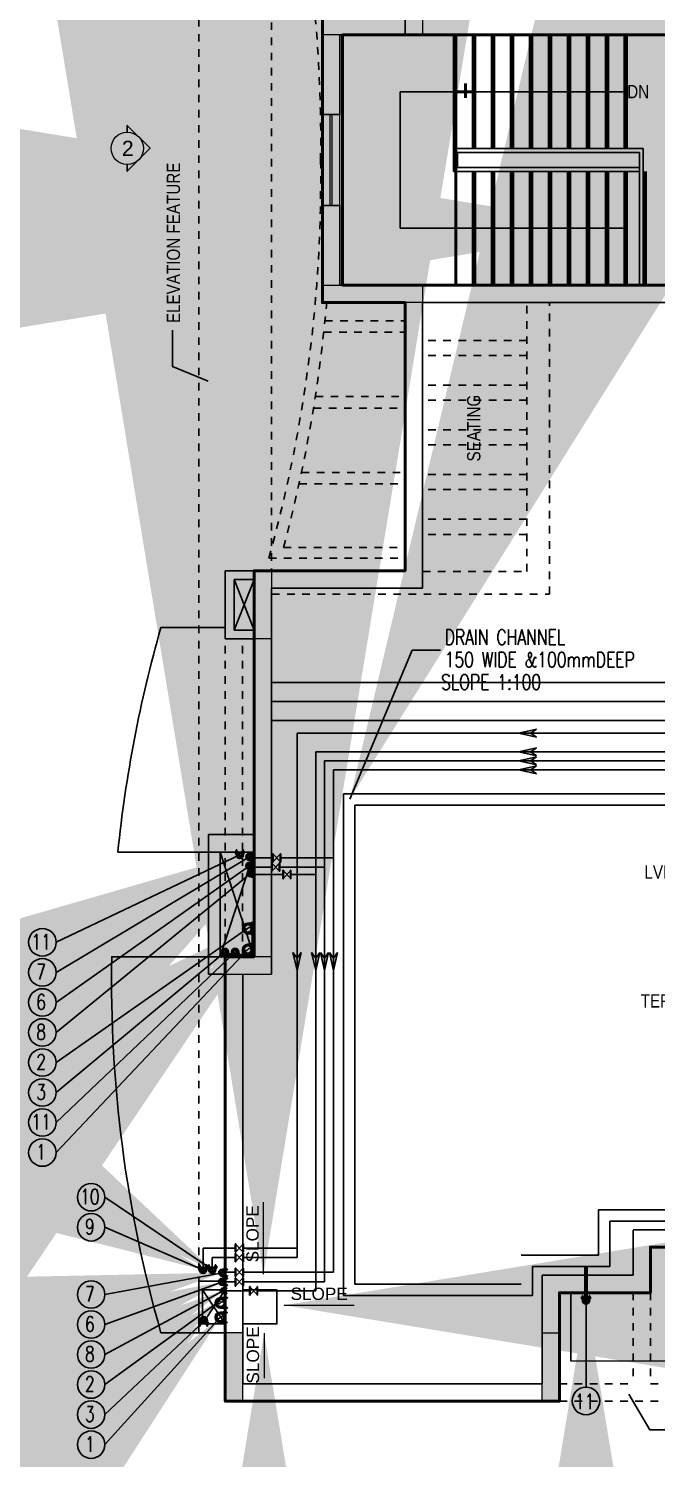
# Model space of a CAD drawing. Header units: inches. Extents: x 0 to 429, y 0 to 146.
# Drawn here: x 279.67 to 287.94, y 99.22 to 118.07 of the extents above; entities that cross this region are included whole.
import ezdxf
from ezdxf.enums import TextEntityAlignment as Align

# ---------------------------------------------------------------- set-up
doc = ezdxf.new("R2010")
doc.units = ezdxf.units.IN
doc.header["$MEASUREMENT"] = 0
doc.linetypes.add('Xr-4BHK-A-B-Tenth Floor-Sub$0$HIDDEN', pattern=[0.375, 0.25, -0.125])
for name, color, linetype, lineweight in [('FLOOR09', 7, 'Continuous', 50), ('XR-4BHK-A-B-TENTH SUB$0$A-WALL', 7, 'Continuous', 35), ('XR-4BHK-A-B-TENTH SUB$0$COL', 1, 'Continuous', 0), ('XR-4BHK-A-B-TENTH SUB$0$COL BELOW', 3, 'Xr-4BHK-A-B-Tenth Floor-Sub$0$HIDDEN', 0), ('XR-4BHK-A-B-TENTH SUB$0$COL HATCH', 9, 'Continuous', 0), ('XR-4BHK-A-B-TENTH SUB$0$DIMENTION', 38, 'Continuous', 25), ('XR-4BHK-A-B-TENTH SUB$0$DOOR', 34, 'Continuous', 20), ('XR-4BHK-A-B-TENTH SUB$0$FURN', 15, 'Continuous', 18), ('XR-4BHK-A-B-TENTH SUB$0$PERGOLA ABOVE', 6, 'Xr-4BHK-A-B-Tenth Floor-Sub$0$HIDDEN', 30), ('XR-4BHK-A-B-TENTH SUB$0$RRL', 11, 'Continuous', 20), ('XR-4BHK-A-B-TENTH SUB$0$WALL', 7, 'Continuous', 30), ('XR-4BHK-A-B-TENTH SUB$0$WIN', 4, 'Continuous', 9), ('XR-4BHK-A-B-TENTH SUB$0$WINDOW', 4, 'Continuous', 15), ('XR-4BHK-A-B-TENTHSUB$0$A-FURN', 26, 'Continuous', 13)]:
    doc.layers.add(name, color=color, linetype=linetype, lineweight=lineweight)
for name, color, linetype in [('XR-4BHK-A-B-TENTH SUB$0$A-_SLABSTEP_E-', 8, 'Continuous'), ('XR-4BHK-A-B-TENTH SUB$0$BALCONY', 6, 'Continuous'), ('XR-4BHK-A-B-TENTH SUB$0$ELE', 4, 'Continuous'), ('XR-4BHK-A-B-TENTH SUB$0$LINE ABOVE', 20, 'Xr-4BHK-A-B-Tenth Floor-Sub$0$HIDDEN')]:
    doc.layers.add(name, color=color, linetype=linetype)
doc.styles.add('Xr-4BHK-A-B-Tenth Floor-Sub$0$$0$DIM', font='arial.ttf', dxfattribs={"height": 4})
doc.styles.add('Xr-4BHK-A-B-Tenth Floor-Sub$0$$1$Standard', font='arial.ttf')
doc.styles.add('Xr-4BHK-A-B-Tenth Floor-Sub$0$A-DIM', font='arial.ttf')
doc.styles.add('Xr-4BHK-A-B-Tenth Floor-Sub$0$AUDIT_D_080506184754-0', font='romans.shx')
doc.styles.add('Xr-4BHK-A-B-Tenth Floor-Sub$0$DIM', font='arial.ttf')
doc.styles.add('Xr-4BHK-A-B-Tenth Floor-Sub$0$Standard', font='ARIALN.TTF')
doc.dimstyles.new('Xr-4BHK-A-B-Tenth Floor-Sub$0$125', dxfattribs={"dimtxt": 150, "dimasz": 75, "dimexe": 50, "dimexo": 50, "dimgap": 60, "dimtad": 1, "dimdec": 0, "dimrnd": 5, "dimdsep": 46, "dimtxsty": 'Xr-4BHK-A-B-Tenth Floor-Sub$0$Standard', "dimblk": 'Xr-4BHK-A-B-Tenth Floor-Sub$0$_ArchTick', "dimcen": 50, "dimdle": 50, "dimclrd": 256, "dimclre": 256, "dimclrt": 3, "dimaunit": 1, "dimadec": 4, "dimazin": 0, "dimtfac": 1, "dimtdec": 0, "dimtmove": 2, "dimatfit": 0, "dimfxl": 1, "dimarcsym": 0})
doc.dimstyles.new('Xr-4BHK-A-B-Tenth Floor-Sub$0$A-DIM-100', dxfattribs={"dimscale": 2, "dimtxt": 150, "dimasz": 50, "dimexe": 30, "dimexo": 25, "dimgap": 25, "dimtad": 1, "dimdec": 0, "dimzin": 0, "dimdsep": 46, "dimtxsty": 'Xr-4BHK-A-B-Tenth Floor-Sub$0$A-DIM', "dimblk1": 'Xr-4BHK-A-B-Tenth Floor-Sub$0$_ArchTick', "dimblk2": 'Xr-4BHK-A-B-Tenth Floor-Sub$0$_ArchTick', "dimsah": 1, "dimcen": 0.09, "dimdle": 30, "dimclrd": 256, "dimclre": 256, "dimclrt": 5, "dimadec": 0, "dimazin": 0, "dimtfac": 1, "dimtdec": 0, "dimtmove": 2, "dimatfit": 3, "dimfxl": 0.18, "dimtolj": 1, "dimtzin": 0, "dimlwd": 9, "dimlwe": 9, "dimarcsym": 0})
doc.dimstyles.new('Xr-4BHK-A-B-Tenth Floor-Sub$0$DIM 75', dxfattribs={"dimtxt": 75, "dimasz": 75, "dimexe": 0.18, "dimexo": 0.0625, "dimgap": 0.09, "dimtad": 0, "dimtih": 1, "dimtoh": 1, "dimdec": 0, "dimzin": 0, "dimdsep": 46, "dimtxsty": 'Xr-4BHK-A-B-Tenth Floor-Sub$0$Standard', "dimcen": 0.09, "dimclrd": 256, "dimclre": 256, "dimclrt": 256, "dimadec": 0, "dimazin": 0, "dimtfac": 1, "dimtdec": 0, "dimtofl": 0, "dimtmove": 0, "dimatfit": 3, "dimfxl": 1, "dimtolj": 1, "dimtzin": 0, "dimarcsym": 0})

# ---------------------------------------------------------------- blocks, each defined once
blk = doc.blocks.new('Xr-4BHK-A-B-Tenth Floor-Sub$0$core typ')
at = {"layer": 'XR-4BHK-A-B-TENTH SUB$0$COL HATCH'}
h = blk.add_hatch(color=256, dxfattribs=at)
h.dxf.hatch_style = 1
h.paths.add_polyline_path([(-16400, 9030), (-15080, 9030), (-15080, 8800), (-16400, 8800)])
h = blk.add_hatch(color=256, dxfattribs=at)
h.dxf.hatch_style = 1
h.paths.add_polyline_path([(-16400, 5500), (-15080, 5500), (-15080, 5270), (-16400, 5270)])
at = {"layer": 'XR-4BHK-A-B-TENTH SUB$0$COL'}
for points in [[(-16400, 9030), (-15080, 9030), (-15080, 8800), (-16400, 8800)], [(-16400, 5500), (-15080, 5500), (-15080, 5270), (-16400, 5270)]]:
    blk.add_lwpolyline(points, close=True, dxfattribs=at)
at = {"layer": 'XR-4BHK-A-B-TENTH SUB$0$LINE ABOVE'}
for p, q in [((-18030, -7689), (-18030, 21932)), ((-17071, 12565), (-17071, 1735))]:
    blk.add_line(p, q, dxfattribs=at)
at = {"layer": 'XR-4BHK-A-B-TENTH SUB$0$PERGOLA ABOVE', "linetype": 'Xr-4BHK-A-B-Tenth Floor-Sub$0$HIDDEN'}
for p, q in [((-16365, 5030), (-15307, 5030)), ((-16380, 4880), (-15307, 4880)), ((-16491, 4030), (-15307, 4030)), ((-16515, 3880), (-15307, 3880)), ((-16673, 3030), (-15307, 3030)), ((-16705, 2880), (-15307, 2880)), ((-17107, 1900), (-15307, 1900)), ((-16914, 2040), (-15310, 2040))]:
    blk.add_line(p, q, dxfattribs=at)
for centre, radius, start, end in [((-35105, 7388), 18683, 359.2416, 15.5636), ((-35105, 6913), 18683, 344.4364, 0.7584), ((-35105, 6913), 18833, 345.0056, 354.9966)]:
    blk.add_arc(centre, radius, start, end, dxfattribs=at)
at = {"layer": 'XR-4BHK-A-B-TENTH SUB$0$WALL'}
for p, q in [((-16400, 8800), (-16400, 7750)), ((-16172, 8800), (-16172, 7750)), ((-16172, 7750), (-16400, 7750)), ((-16400, 6550), (-16400, 5500)), ((-16172, 6550), (-16400, 6550)), ((-16172, 6550), (-16172, 5500))]:
    blk.add_line(p, q, dxfattribs=at)
at = {"layer": 'XR-4BHK-A-B-TENTH SUB$0$WIN'}
for p, q in [((-16302, 7750), (-16302, 6550)), ((-16272, 6550), (-16272, 7750))]:
    blk.add_line(p, q, dxfattribs=at)
at = {"layer": 'XR-4BHK-A-B-TENTH SUB$0$WINDOW'}
for p, q in [((-16400, 6550), (-16400, 7750)), ((-16172, 6550), (-16172, 7750))]:
    blk.add_line(p, q, dxfattribs=at)
blk = doc.blocks.new('Xr-4BHK-A-B-Tenth Floor-Sub$0$door1')
at = {"layer": 'XR-4BHK-A-B-TENTH SUB$0$A-_SLABSTEP_E-', "ltscale": 1000}
blk.add_arc((4969893, -5517193), 664, 181.487, 264.9535, dxfattribs=at)
at = {"layer": 'XR-4BHK-A-B-TENTH SUB$0$DOOR', "ltscale": 1000}
blk.add_line((4969837, -5517175), (4969837, -5517855), dxfattribs=at)
for points in [[(4969837, -5517175), (4969787, -5517175), (4969787, -5517140), (4969888, -5517140), (4969888, -5517190), (4969837, -5517190)], [(4969837, -5517855), (4969788, -5517855), (4969788, -5517890), (4969888, -5517890), (4969888, -5517840), (4969837, -5517840)]]:
    blk.add_lwpolyline(points, dxfattribs=at)
blk.add_lwpolyline([(4969837, -5517186), (4969229, -5517186), (4969229, -5517210), (4969837, -5517210)], close=True, dxfattribs=at)
blk = doc.blocks.new('Xr-4BHK-A-B-Tenth Floor-Sub$0$unit1')
at = {"layer": 'XR-4BHK-A-B-TENTH SUB$0$COL HATCH'}
h = blk.add_hatch(color=256, dxfattribs=at)
h.dxf.hatch_style = 1
h.paths.add_polyline_path([(-11635, 15035), (-11405, 15035), (-11405, 14135), (-11635, 14135)])
h = blk.add_hatch(color=256, dxfattribs=at)
h.dxf.hatch_style = 1
h.paths.add_polyline_path([(-7460, 15035), (-7230, 15035), (-7230, 14135), (-7460, 14135)])
h = blk.add_hatch(color=256, dxfattribs=at)
h.dxf.hatch_style = 1
h.paths.add_polyline_path([(-4306, 13005), (-4076, 13005), (-4076, 12085), (-4306, 12085)])
for points in [[(-11635, 12790), (-10735, 12790), (-10735, 12560), (-11635, 12560)], [(490, 12315), (720, 12315), (720, 11415), (490, 11415)], [(-7460, 9961), (-7230, 9961), (-7230, 9060), (-7460, 9060)], [(-11635, 9405), (-10735, 9405), (-10735, 9175), (-11635, 9175)], [(-4976, 9290), (-4075, 9290), (-4075, 9060), (-4976, 9060)], [(-3075, 6060), (-2475, 6060), (-2475, 6290), (-3075, 6290)], [(-7485, 4315), (-6585, 4315), (-6585, 4085), (-7485, 4085)]]:
    blk.add_hatch(color=256, dxfattribs=at).paths.add_polyline_path(points)
h = blk.add_hatch(color=256, dxfattribs=at)
h.dxf.hatch_style = 1
h.paths.add_polyline_path([(-11255, 4085), (-11025, 4085), (-11025, 4985), (-11255, 4985)])
h = blk.add_hatch(color=256, dxfattribs=at)
h.dxf.hatch_style = 1
h.paths.add_polyline_path([(-3075, 2735), (-2845, 2735), (-2845, 3255), (-3075, 3255)])
h = blk.add_hatch(color=256, dxfattribs=at)
h.dxf.hatch_style = 1
h.paths.add_polyline_path([(-5296, 320), (-4395, 320), (-4395, 550), (-5296, 550)])
h = blk.add_hatch(color=256, dxfattribs=at)
h.dxf.hatch_style = 1
h.paths.add_polyline_path([(-901, 0), (0, 0), (0, 230), (-901, 230)])
for p, q in [((415, 1555), (415, 595)), ((300, 1325), (300, 595))]:
    blk.add_line(p, q)
at = {"layer": 'XR-4BHK-A-B-TENTH SUB$0$BALCONY'}
blk.add_line((-11986, 14132), (-12484, 14132), dxfattribs=at)
at = {"layer": 'XR-4BHK-A-B-TENTH SUB$0$BALCONY', "ltscale": 1000}
for p, q in [((720, 2650), (720, 595)), ((415, 1405), (720, 1405))]:
    blk.add_line(p, q, dxfattribs=at)
for points in [[(-4075, 13215), (-4076, 14505), (-7081, 14505), (-7081, 13605)], [(720, 7870), (1320, 7870), (1320, 10360), (720, 10360)]]:
    blk.add_lwpolyline(points, dxfattribs=at)
at = {"layer": 'XR-4BHK-A-B-TENTH SUB$0$BALCONY'}
for points in [[(-11855, 9175), (-13133, 9175, -0.074265), (-12484, 14132), (-11986, 14132)], [(-11855, 7795), (-13051, 7795, 0.044618), (-12484, 4835), (-11635, 4835)]]:
    blk.add_lwpolyline(points, format="xyb", dxfattribs=at)
at = {"layer": 'XR-4BHK-A-B-TENTH SUB$0$COL'}
for points in [[(-11635, 15035), (-11405, 15035), (-11405, 14135), (-11635, 14135)], [(-7460, 15035), (-7230, 15035), (-7230, 14135), (-7460, 14135)], [(-4306, 13005), (-4076, 13005), (-4076, 12085), (-4306, 12085)], [(-11635, 12790), (-10735, 12790), (-10735, 12560), (-11635, 12560)], [(-11635, 9405), (-10735, 9405), (-10735, 9175), (-11635, 9175)], [(-3075, 6060), (-2475, 6060), (-2475, 6290), (-3075, 6290)], [(-11255, 4085), (-11025, 4085), (-11025, 4985), (-11255, 4985)], [(-3075, 2735), (-2845, 2735), (-2845, 3255), (-3075, 3255)], [(-5296, 320), (-4395, 320), (-4395, 550), (-5296, 550)], [(-901, 0), (0, 0), (0, 230), (-901, 230)]]:
    blk.add_lwpolyline(points, close=True, dxfattribs=at)
at = {"layer": 'XR-4BHK-A-B-TENTH SUB$0$COL', "ltscale": 0.4}
for points in [[(490, 12315), (720, 12315), (720, 11415), (490, 11415)], [(-7460, 9961), (-7230, 9961), (-7230, 9060), (-7460, 9060)], [(-4976, 9290), (-4075, 9290), (-4075, 9060), (-4976, 9060)], [(-7485, 4315), (-6585, 4315), (-6585, 4085), (-7485, 4085)]]:
    blk.add_lwpolyline(points, close=True, dxfattribs=at)
at = {"layer": 'XR-4BHK-A-B-TENTH SUB$0$COL BELOW', "ltscale": 0.4}
for points in [[(-180, 10540), (720, 10540), (720, 10310), (-180, 10310)], [(-2175, 6290), (-2475, 6290), (-2475, 6060), (-2175, 6060)], [(490, 5389), (720, 5389), (720, 6290), (490, 6290)], [(720, 3925), (490, 3925), (490, 3025), (720, 3025)], [(-3075, 3255), (-2845, 3255), (-2845, 3635), (-3075, 3635)]]:
    blk.add_lwpolyline(points, close=True, dxfattribs=at)
blk.add_lwpolyline([(-11255, 7565), (-11255, 7795), (-10355, 7795), (-10355, 7565), (-11255, 7565)], dxfattribs=at)
at = {"layer": 'XR-4BHK-A-B-TENTH SUB$0$DOOR'}
for p, q in [((-10805, 14205), (-8060, 14205)), ((-10805, 14205), (-10805, 12571)), ((-8060, 14205), (-8060, 13381)), ((-7457, 13381), (-8060, 13381)), ((-11405, 12571), (-10805, 12571))]:
    blk.add_line(p, q, dxfattribs=at)
at = {"layer": 'XR-4BHK-A-B-TENTH SUB$0$ELE'}
for p, q in [((-11986, 13567), (-11986, 14017)), ((-11936, 13567), (-11936, 14017)), ((-11936, 13567), (-11636, 14017)), ((-11936, 14017), (-11636, 13567)), ((-4075, 12730), (-3488, 12730)), ((-2658, 12315), (-2658, 12770)), ((-2203, 12315), (-2658, 12770)), ((17, 12685), (605, 12685)), ((-4075, 12615), (-3488, 12615)), ((-3488, 12315), (-4075, 12615)), ((-4075, 12315), (-3488, 12615)), ((-2658, 12315), (-2203, 12577)), ((-2203, 12577), (-2203, 12315)), ((-2088, 12546), (-2088, 12315)), ((-2088, 12546), (-1692, 12315)), ((-1692, 12500), (-2088, 12315)), ((-1692, 12500), (-1692, 12315)), ((-1123, 12586), (-1577, 12315)), ((-1577, 12503), (-1577, 12315)), ((-1577, 12503), (-1123, 12315)), ((-1123, 12315), (-1123, 12586)), ((17, 12615), (605, 12615)), ((605, 12315), (17, 12615)), ((17, 12315), (605, 12615)), ((490, 11415), (490, 7525)), ((720, 11415), (720, 7755)), ((-11855, 7795), (-11855, 9175)), ((-11705, 7795), (-11255, 9175)), ((-11705, 7795), (-11705, 9175)), ((-11705, 9170), (-11255, 7795)), ((1320, 7755), (720, 7755)), ((1320, 6060), (1320, 7755)), ((1090, 7525), (490, 7525)), ((1090, 6290), (1090, 7525)), ((490, 6290), (490, 3255)), ((490, 6290), (1090, 6290)), ((1320, 6060), (720, 6060)), ((720, 6060), (720, 2650)), ((-11255, 4870), (-11520, 4200)), ((-11520, 4870), (-11255, 4200)), ((-2845, 4200), (-2845, 3255)), ((-1030, 3255), (-2845, 3255)), ((490, 3255), (-800, 3255)), ((-110, 3025), (-800, 3025)), ((-110, 3025), (-110, 2650)), ((5, 3025), (5, 2650)), ((569, 2725), (5, 3025)), ((570, 3025), (5, 2725)), ((570, 3025), (5, 3025)), ((570, 3025), (570, 2650)), ((-3075, 1235), (-3075, 2735)), ((-1030, 2655), (-2622, 2655)), ((-2622, 1235), (-2622, 2655)), ((5, 2650), (-110, 2650)), ((569, 2725), (5, 2725)), ((570, 2650), (5, 2650)), ((570, 2650), (720, 2650)), ((262, 595), (0, 1325)), ((300, 1325), (1, 595)), ((-2622, 1235), (-3075, 1235))]:
    blk.add_line(p, q, dxfattribs=at)
for points in [[(720, 12685), (720, 13215, 0.111051), (-879, 12811, -0.244497), (-2477, 12811, 0.111051), (-4075, 13215, -74.791831)], [(-2203, 12577, -0.047733), (-2530, 12708, 0.009749), (-2658, 12770)], [(-1692, 12500, -0.054211), (-2088, 12546)], [(-1123, 12586, -0.06273), (-1577, 12503, -0.06273)]]:
    blk.add_lwpolyline(points, format="xyb", dxfattribs=at)
at = {"layer": 'XR-4BHK-A-B-TENTH SUB$0$LINE ABOVE'}
for p, q in [((-11638, 9175), (-11638, 4985)), ((-11408, 9175), (-11408, 4985))]:
    blk.add_line(p, q, dxfattribs=at)
at = {"layer": 'XR-4BHK-A-B-TENTH SUB$0$PERGOLA ABOVE'}
for p, q in [((-6355, 13605), (-6355, 14805)), ((-6125, 13605), (-6125, 14805)), ((-5273, 14805), (-5273, 13005)), ((-5043, 14805), (-5043, 13005))]:
    blk.add_line(p, q, dxfattribs=at)
for points in [[(-7230, 15035), (-4075, 15035), (-4075, 13005)], [(-7230, 14805), (-6355, 14805)], [(-6125, 14805), (-5273, 14805)], [(-5158, 14805), (-4305, 14805), (-4305, 13005)]]:
    blk.add_lwpolyline(points, dxfattribs=at)
at = {"layer": 'XR-4BHK-A-B-TENTH SUB$0$RRL'}
blk.add_line((-1030, 1325), (-1030, 230), dxfattribs=at)
at = {"layer": 'XR-4BHK-A-B-TENTH SUB$0$WALL'}
for p, q in [((-11635, 15035), (-11636, 13567)), ((-7460, 15035), (-11635, 15035)), ((-7230, 15035), (-7230, 13605)), ((-7460, 14805), (-11405, 14805)), ((-11405, 14805), (-11405, 12790)), ((-7460, 14805), (-7460, 13375)), ((-11636, 14132), (-11986, 14132)), ((-11986, 14017), (-11986, 14132)), ((-11636, 14017), (-11986, 14017)), ((-6030, 13605), (-7230, 13605)), ((-6030, 13005), (-6030, 13605)), ((-11636, 13567), (-11986, 13567)), ((-11986, 13567), (-11986, 13452)), ((-11636, 13452), (-11986, 13452)), ((-11636, 12790), (-11636, 13452)), ((-6260, 13375), (-7460, 13375)), ((-6260, 12780), (-6260, 13375)), ((-4190, 13005), (-6030, 13005)), ((-4075, 12315), (-4075, 13005)), ((-11635, 12675), (-11635, 12790)), ((-4190, 12775), (-6260, 12775)), ((-3488, 12315), (-3488, 12730)), ((-3488, 12730), (-3373, 12730)), ((-3373, 12315), (-3373, 12730)), ((-98, 12315), (-98, 12685)), ((17, 12685), (-98, 12685)), ((17, 12315), (17, 12685)), ((605, 12315), (605, 12685)), ((605, 12685), (720, 12685)), ((720, 12315), (720, 12685)), ((-4075, 12315), (-3488, 12315)), ((-3373, 12315), (-2845, 12315)), ((-2845, 12315), (-98, 12315)), ((605, 12315), (17, 12315)), ((-4190, 12085), (-3075, 12085)), ((-3075, 6290), (-3075, 12085)), ((-2845, 6290), (-2845, 12085)), ((490, 12085), (-2845, 12085)), ((-11405, 10140), (-11635, 10140)), ((-11635, 10140), (-11635, 9405)), ((-11405, 10140), (-11405, 9405)), ((-11855, 9175), (-11855, 9405)), ((-11855, 9405), (-11635, 9405)), ((-11635, 9175), (-11855, 9175)), ((-11255, 7795), (-11255, 9175)), ((-11855, 7795), (-11855, 7565)), ((-11635, 4985), (-11635, 4085)), ((-11255, 4985), (-11635, 4985)), ((-11025, 5050), (-11255, 5050)), ((-11255, 5050), (-11255, 4985)), ((-11025, 4985), (-11025, 5050)), ((-11520, 4870), (-11520, 4200)), ((-11255, 4870), (-11520, 4870)), ((-11255, 4530), (-11255, 4240)), ((-11255, 4200), (-11520, 4200)), ((-9035, 4315), (-11025, 4315)), ((-9035, 4315), (-9035, 3555)), ((-9035, 4200), (-9035, 4200)), ((-11255, 4085), (-11635, 4085)), ((-11255, 4125), (-11255, 4085)), ((-9265, 4085), (-11255, 4085)), ((-9265, 4085), (-9265, 3555)), ((-9265, 3555), (-9035, 3555)), ((-1030, 3255), (-1030, 1325)), ((-800, 3255), (-1030, 3255)), ((-800, 3255), (-800, 1555)), ((-230, 1555), (-800, 1555)), ((415, 1555), (-230, 1555)), ((-1030, 1325), (-230, 1325)), ((-230, 1325), (-230, 230)), ((300, 1325), (0, 1325)), ((0, 1325), (0, 595)), ((-3075, 0), (-3075, 1235)), ((-2960, 0), (-2960, 1235)), ((-9265, 925), (-9035, 925)), ((-9265, 925), (-9265, 320)), ((-9035, 925), (-9035, 550)), ((-4395, 550), (-9035, 550)), ((-4395, 550), (-4395, 230)), ((-4625, 320), (-9265, 320)), ((-4395, 230), (-4075, 230)), ((-4075, 230), (-4075, 0)), ((-230, 230), (-2060, 230)), ((-2060, 230), (-2060, 0)), ((-4395, 0), (-4075, 0)), ((0, 0), (-2060, 0)), ((-2960, 0), (-3075, 0))]:
    blk.add_line(p, q, dxfattribs=at)
for points in [[(-4076, 13005), (-4075, 13215), (-4305, 13215), (-4305, 13005)], [(-11855, 7565), (-11025, 7565), (-11025, 9175)], [(-11855, 7795), (-11255, 7795)]]:
    blk.add_lwpolyline(points, dxfattribs=at)
at = {"layer": 'XR-4BHK-A-B-TENTH SUB$0$WIN'}
for p, q in [((-11535, 12560), (-11535, 10140)), ((-11505, 10140), (-11505, 12560)), ((-11155, 7565), (-11155, 5050)), ((-11125, 5050), (-11125, 7565)), ((-9165, 925), (-9165, 3555)), ((-9135, 3555), (-9135, 925))]:
    blk.add_line(p, q, dxfattribs=at)
at = {"layer": 'XR-4BHK-A-B-TENTH SUB$0$WINDOW'}
for p, q in [((-11635, 12675), (-11635, 10140)), ((-11405, 10140), (-11405, 12560)), ((-11255, 5050), (-11255, 7565)), ((-11025, 5050), (-11025, 7565)), ((-2960, 6060), (-2960, 4315)), ((-2845, 6060), (-2845, 4200)), ((-9035, 4315), (-7485, 4315)), ((-9035, 4200), (-7485, 4200)), ((-7387, 4315), (-6633, 4315)), ((-6585, 4315), (-5940, 4315)), ((-6585, 4200), (-5940, 4200)), ((-5940, 4200), (-5940, 4315)), ((-4440, 4200), (-4440, 4315)), ((-4440, 4315), (-2960, 4315)), ((-4440, 4200), (-2845, 4200)), ((-9265, 925), (-9265, 3555)), ((-9035, 3555), (-9035, 925))]:
    blk.add_line(p, q, dxfattribs=at)
at = {"layer": 'XR-4BHK-A-B-TENTHSUB$0$A-FURN', "ltscale": 0.5}
for p, q in [((-9035, 4315), (-7072, 4315)), ((-6769, 561), (-6769, 4085)), ((-7369, 3602), (-9032, 3602)), ((-7369, 561), (-7369, 3602))]:
    blk.add_line(p, q, dxfattribs=at)
at = {"layer": 'XR-4BHK-A-B-TENTH SUB$0$DIMENTION', "color": 0, "extrusion": (0, 0, -1), "zscale": -0.9999999975640417, "rotation": 270}
blk.add_blockref('Xr-4BHK-A-B-Tenth Floor-Sub$0$door1', (5523080, 4974088), dxfattribs=at)
at = {"layer": 'XR-4BHK-A-B-TENTH SUB$0$DIMENTION', "color": 0, "extrusion": (0, 0, -1), "xscale": -1, "zscale": -1, "rotation": 90}
blk.add_blockref('Xr-4BHK-A-B-Tenth Floor-Sub$0$door1', (-5512700, 4974088), dxfattribs=at)
at = {"layer": 'XR-4BHK-A-B-TENTH SUB$0$DIMENTION', "color": 0, "xscale": 1.333330264868441, "yscale": 1.333330264868441, "zscale": 1.333330264868441, "rotation": 270}
blk.add_blockref('Xr-4BHK-A-B-Tenth Floor-Sub$0$door1', (7353095, 6626502), dxfattribs=at)
at = {"layer": 'XR-4BHK-A-B-TENTH SUB$0$DIMENTION', "color": 0, "extrusion": (0, 0, -1), "xscale": 1.199999998323619, "yscale": 1.199999998323619, "zscale": -1.199999998323619, "rotation": 270}
blk.add_blockref('Xr-4BHK-A-B-Tenth Floor-Sub$0$door1', (6623528, 5963886), dxfattribs=at)
blk = doc.blocks.new('Xr-4BHK-A-B-Tenth Floor-Sub$0$unit 2')
at = {"layer": 'XR-4BHK-A-B-TENTH SUB$0$COL HATCH'}
for points in [[(-11025, -4985), (-11255, -4985), (-11255, -4085), (-11025, -4085)], [(-11635, -9405), (-11025, -9405), (-11025, -9175), (-11635, -9175)], [(490, -11415), (720, -11415), (720, -12315), (490, -12315)], [(-4075, -13005), (-4305, -13005), (-4305, -12104), (-4075, -12104)], [(-11405, -14135), (-11635, -14135), (-11635, -15035), (-11405, -15035)], [(-7460, -14135), (-7230, -14135), (-7230, -15035), (-7460, -15035)]]:
    blk.add_hatch(color=256, dxfattribs=at).paths.add_polyline_path(points)
at = {"layer": 'XR-4BHK-A-B-TENTH SUB$0$A-WALL'}
blk.add_line((-9035, -4200), (-9035, -4200), dxfattribs=at)
at = {"layer": 'XR-4BHK-A-B-TENTH SUB$0$BALCONY', "ltscale": 1000}
blk.add_line((720, -2650), (720, -90), dxfattribs=at)
at = {"layer": 'XR-4BHK-A-B-TENTH SUB$0$BALCONY'}
blk.add_line((-11986, -14132), (-12484, -14132), dxfattribs=at)
for points in [[(-11855, -7795), (-13051, -7795, -0.044618), (-12484, -4835), (-11635, -4835)], [(-11855, -9175), (-13133, -9175, 0.074265), (-12484, -14132), (-11986, -14132)]]:
    blk.add_lwpolyline(points, format="xyb", dxfattribs=at)
at = {"layer": 'XR-4BHK-A-B-TENTH SUB$0$BALCONY', "ltscale": 1000}
blk.add_lwpolyline([(720, -7870), (1320, -7870), (1320, -10360), (720, -10360)], dxfattribs=at)
at = {"layer": 'XR-4BHK-A-B-TENTH SUB$0$COL'}
for points in [[(-11025, -4985), (-11255, -4985), (-11255, -4085), (-11025, -4085)], [(-11635, -9405), (-11025, -9405), (-11025, -9175), (-11635, -9175)], [(490, -11415), (720, -11415), (720, -12315), (490, -12315)], [(-4075, -13005), (-4305, -13005), (-4305, -12104), (-4075, -12104)], [(-11405, -14135), (-11635, -14135), (-11635, -15035), (-11405, -15035)], [(-7460, -14135), (-7230, -14135), (-7230, -15035), (-7460, -15035)]]:
    blk.add_lwpolyline(points, close=True, dxfattribs=at)
at = {"layer": 'XR-4BHK-A-B-TENTH SUB$0$DOOR'}
for points in [[(-4293, -100), (-2546, -100), (-2546, -50), (-4293, -50)], [(-1228, -182), (-2975, -182), (-2975, -132), (-1228, -132)]]:
    blk.add_lwpolyline(points, close=True, dxfattribs=at)
at = {"layer": 'XR-4BHK-A-B-TENTH SUB$0$ELE'}
for p, q in [((300, -1325), (0, -90)), ((300, -90), (0, -1325)), ((300, -1325), (300, -90)), ((-230, -1325), (-230, -230)), ((0, -1325), (0, -230)), ((-1240, -1325), (-230, -1325)), ((-1240, -3255), (-1240, -1325)), ((415, -1325), (0, -1325)), ((415, -1555), (415, -1325)), ((415, -1555), (-1010, -1555)), ((-1010, -3025), (-1010, -1555)), ((-110, -3025), (-110, -2650)), ((5, -2650), (-110, -2650)), ((5, -3025), (5, -2650)), ((570, -2650), (5, -2650)), ((570, -2725), (5, -3025)), ((570, -3025), (5, -2725)), ((570, -2725), (5, -2725)), ((570, -3025), (570, -2650)), ((570, -2650), (720, -2650)), ((720, -6060), (720, -2650)), ((-110, -3025), (-1010, -3025)), ((570, -3025), (5, -3025)), ((490, -3255), (-1240, -3255)), ((490, -6290), (490, -3255)), ((-11255, -4870), (-11520, -4200)), ((-11520, -4870), (-11255, -4200)), ((-11025, -5560), (490, -5560)), ((-11025, -5810), (490, -5810)), ((-5570, -6017), (-5732, -5810)), ((-5570, -6017), (-5409, -5810)), ((-11025, -6060), (490, -6060)), ((1320, -6060), (720, -6060)), ((1320, -6060), (1320, -7755)), ((490, -6290), (1090, -6290)), ((1090, -6290), (1090, -7525)), ((490, -11415), (490, -7525)), ((1090, -7525), (490, -7525)), ((-11855, -7795), (-11855, -9175)), ((-11705, -7795), (-11255, -9175)), ((-11705, -9170), (-11255, -7795)), ((-11705, -7795), (-11705, -9175)), ((720, -11415), (720, -7755)), ((1320, -7755), (720, -7755)), ((-3488, -12315), (-4075, -12615)), ((-4075, -12315), (-3488, -12615)), ((-2658, -12315), (-2658, -12770)), ((-2203, -12315), (-2658, -12770)), ((-2658, -12315), (-2203, -12577)), ((-2203, -12577), (-2203, -12315)), ((-2088, -12546), (-2088, -12315)), ((-2088, -12546), (-1692, -12315)), ((-1692, -12500), (-2088, -12315)), ((-1692, -12500), (-1692, -12315)), ((-1577, -12503), (-1577, -12315)), ((-1577, -12503), (-1123, -12315)), ((-1123, -12586), (-1577, -12315)), ((-1123, -12315), (-1123, -12586)), ((605, -12315), (17, -12315)), ((605, -12315), (17, -12615)), ((17, -12315), (605, -12615)), ((-4075, -12615), (-3488, -12615)), ((17, -12615), (605, -12615)), ((-4075, -12730), (-3488, -12730)), ((17, -12685), (605, -12685)), ((-11986, -13567), (-11986, -14017)), ((-11936, -13567), (-11936, -14017)), ((-11936, -13567), (-11636, -14017)), ((-11936, -14017), (-11636, -13567))]:
    blk.add_line(p, q, dxfattribs=at)
for points in [[(-5570, -5560), (-5570, -6017), (-5409, -5810)], [(-7080, -13605), (-7080, -14505), (-4077, -14506), (-4077, -13215)]]:
    blk.add_lwpolyline(points, dxfattribs=at)
for points in [[(720, -12685), (720, -13215, -0.111051), (-879, -12811, 0.244497), (-2477, -12811, -0.111051), (-4075, -13215, 74.791831)], [(-2203, -12577, 0.047733), (-2530, -12708, -0.009749), (-2658, -12770)], [(-1692, -12500, 0.054211), (-2088, -12546)], [(-1123, -12586, 0.06273), (-1577, -12503, 0.06273)]]:
    blk.add_lwpolyline(points, format="xyb", dxfattribs=at)
at = {"layer": 'XR-4BHK-A-B-TENTH SUB$0$FURN', "ltscale": 0.5}
blk.add_line((-107, -5560), (-107, -3265), dxfattribs=at)
at = {"layer": 'XR-4BHK-A-B-TENTH SUB$0$LINE ABOVE'}
for p, q in [((-11638, -9175), (-11638, -4985)), ((-11408, -9175), (-11408, -4985))]:
    blk.add_line(p, q, dxfattribs=at)
at = {"layer": 'XR-4BHK-A-B-TENTH SUB$0$PERGOLA ABOVE', "linetype": 'Xr-4BHK-A-B-Tenth Floor-Sub$0$HIDDEN'}
for p, q in [((-7662, -4095), (-7662, -560)), ((-7362, -4395), (-7362, -560)), ((-7662, -1049), (-9032, -1049)), ((-7662, -1249), (-9032, -1249)), ((-7662, -1638), (-9032, -1638)), ((-7662, -1838), (-9032, -1838)), ((-7662, -2227), (-9032, -2227)), ((-7662, -2427), (-9032, -2427)), ((-7662, -2816), (-9032, -2816)), ((-7662, -3016), (-9032, -3016)), ((-7662, -3406), (-9032, -3406)), ((-7662, -3606), (-9032, -3606)), ((-9032, -4095), (-7662, -4095)), ((-11020, -4395), (-7362, -4395))]:
    blk.add_line(p, q, dxfattribs=at)
at = {"layer": 'XR-4BHK-A-B-TENTH SUB$0$PERGOLA ABOVE'}
for p, q in [((-5273, -14805), (-5273, -13005)), ((-5043, -14805), (-5043, -13005)), ((-6260, -13605), (-6260, -14805)), ((-6030, -13605), (-6030, -14805))]:
    blk.add_line(p, q, dxfattribs=at)
for points in [[(-7230, -15035), (-4077, -15035), (-4077, -13215)], [(-5043, -14805), (-4305, -14805), (-4305, -13215)], [(-7230, -14805), (-6260, -14805)], [(-6030, -14805), (-5273, -14805)]]:
    blk.add_lwpolyline(points, dxfattribs=at)
at = {"layer": 'XR-4BHK-A-B-TENTH SUB$0$WALL'}
for p, q in [((-4625, 0), (-4395, 0)), ((-4625, -320), (-4625, 0)), ((-4395, -320), (-4395, 0)), ((-5296, -320), (-9035, -320)), ((-9265, -4085), (-9265, -550)), ((-5296, -550), (-9035, -550)), ((-9035, -4315), (-9035, -550)), ((-11635, -4985), (-11635, -4085)), ((-11255, -4085), (-11635, -4085)), ((-9265, -4085), (-11255, -4085)), ((-11520, -4870), (-11520, -4200)), ((-11255, -4200), (-11520, -4200)), ((-11255, -4870), (-11255, -4200)), ((-9035, -4315), (-11025, -4315)), ((-11025, -9405), (-11025, -4315)), ((-11255, -4870), (-11520, -4870)), ((-11255, -4985), (-11635, -4985)), ((-11255, -7565), (-11255, -4985)), ((-11855, -7795), (-11855, -7565)), ((-11250, -7795), (-11250, -9175)), ((-11635, -9175), (-11855, -9175)), ((-11855, -9175), (-11855, -9405)), ((-11255, -9175), (-11635, -9175)), ((-11855, -9405), (-11635, -9405)), ((-11635, -9405), (-11635, -13452)), ((-11405, -14805), (-11405, -9405)), ((-4305, -12085), (-4306, -12775)), ((490, -12085), (-2845, -12085)), ((-3488, -12315), (-3488, -12730)), ((-3373, -12315), (-3373, -12730)), ((-3373, -12315), (-2845, -12315)), ((-2845, -12315), (-98, -12315)), ((-98, -12315), (-98, -12685)), ((17, -12315), (17, -12685)), ((605, -12315), (605, -12685)), ((720, -12315), (720, -12685)), ((-4306, -12775), (-6260, -12775)), ((-6260, -12780), (-6260, -13375)), ((-3488, -12730), (-3373, -12730)), ((17, -12685), (-98, -12685)), ((605, -12685), (720, -12685)), ((-4305, -13005), (-6030, -13005)), ((-6030, -13005), (-6030, -13605)), ((-6260, -13375), (-7460, -13375)), ((-7460, -14805), (-7460, -13375)), ((-11635, -13452), (-11986, -13452)), ((-11986, -13567), (-11986, -13452)), ((-11636, -13567), (-11986, -13567)), ((-11635, -13567), (-11635, -14017)), ((-6030, -13605), (-7230, -13605)), ((-7230, -15035), (-7230, -13605)), ((-11636, -14017), (-11986, -14017)), ((-11986, -14017), (-11986, -14132)), ((-11636, -14132), (-11986, -14132)), ((-11635, -14132), (-11635, -15035)), ((-7460, -14805), (-11405, -14805)), ((-7230, -15035), (-11635, -15035))]:
    blk.add_line(p, q, dxfattribs=at)
for points in [[(-11855, -7565), (-11255, -7565)], [(-11855, -7795), (-11255, -7795)], [(-4305, -12085), (-2845, -12085)], [(-3488, -12315), (-4077, -12315), (-4077, -13215), (-4305, -13215), (-4305, -13005)]]:
    blk.add_lwpolyline(points, dxfattribs=at)
at = {"layer": 'XR-4BHK-A-B-TENTH SUB$0$WIN'}
for p, q in [((-4395, 0), (-901, 0)), ((-4395, -230), (-901, -230))]:
    blk.add_line(p, q, dxfattribs=at)
blk = doc.blocks.new('Xr-4BHK-A-B-Tenth Floor-Sub$0$_ArchTick')
at = {"color": 0, "linetype": 'ByBlock', "const_width": 0.15}
blk.add_lwpolyline([(-0.5, -0.5), (0.5, 0.5)], dxfattribs=at)
blk = doc.blocks.new('Xr-4BHK-A-B-Tenth Floor-Sub$0$$0$DOOR NO')
at = {"lineweight": 0}
blk.add_circle((0, 0), 10, dxfattribs=at)
at = {"style": 'Xr-4BHK-A-B-Tenth Floor-Sub$0$$0$DIM'}
blk.add_attdef('X1', text='', height=9, dxfattribs=at).set_placement((0, 0), align=Align.MIDDLE_CENTER)
blk = doc.blocks.new('Xr-4BHK-A-B-Tenth Floor-Sub$0$VALVE100')
at = {"color": 0, "linetype": 'Continuous', "lineweight": -3}
for p, q in [((-19, 22.9), (-22.1, 22.9)), ((-22.1, 22.9), (-22.1, -22.9)), ((-19, -22.9), (-19, 22.9)), ((-19, 19.9), (19, -19.9)), ((19, 19.9), (-19, -19.9)), ((19, 22.9), (22.1, 22.9)), ((19, -22.9), (19, 22.9)), ((22.1, 22.9), (22.1, -22.9)), ((-22.1, -22.9), (-19, -22.9)), ((22.1, -22.9), (19, -22.9))]:
    blk.add_line(p, q, dxfattribs=at)
blk = doc.blocks.new('Xr-4BHK-A-B-Tenth Floor-Sub$0$AR')
at = {"lineweight": -3}
blk.add_hatch(color=0, dxfattribs=at).paths.add_polyline_path([(0, 0), (-53, -236), (0, -163), (53, -236)])
at = {"color": 0, "lineweight": -3}
for p, q in [((0, 0), (-53, -236)), ((0, 0), (53, -236)), ((0, -163), (-53, -236)), ((0, -163), (53, -236))]:
    blk.add_line(p, q, dxfattribs=at)
blk = doc.blocks.new('Xr-4BHK-A-B-Tenth Floor-Sub$0$CI50')
at = {"color": 1, "ltscale": 100}
for p, q in [((-53, 2), (-53, 13)), ((-48, 35), (-48, 13)), ((-48, 2), (-48, -2)), ((-40, 35), (-40, 13)), ((-40, 2), (-40, -2)), ((-35, 2), (-35, 13)), ((35, 2), (35, 13)), ((40, 35), (40, 13)), ((40, 2), (40, -2)), ((48, 35), (48, 13)), ((48, 2), (48, -2)), ((53, 2), (53, 13)), ((-53, -13), (-53, -2)), ((-48, -13), (-48, -31)), ((-48, -15), (-48, -31)), ((-40, -31), (-48, -31)), ((-40, -13), (-40, -31)), ((-40, -15), (-40, -31)), ((-35, -13), (-35, -2)), ((35, -13), (35, -2)), ((40, -13), (40, -31)), ((40, -15), (40, -31)), ((40, -31), (48, -31)), ((48, -13), (48, -31)), ((48, -15), (48, -31)), ((53, -13), (53, -2))]:
    blk.add_line(p, q, dxfattribs=at)
at = {"color": 1, "ltscale": 100, "elevation": 0}
for points in [[(-58, 2), (-31, 2), (-31, 13), (-58, 13)], [(58, 2), (31, 2), (31, 13), (58, 13)], [(-58, -13), (-31, -13), (-31, -2), (-58, -2)], [(58, -13), (31, -13), (31, -2), (58, -2)]]:
    blk.add_lwpolyline(points, close=True, dxfattribs=at)
at = {"ltscale": 100}
for radius in [35, 25]:
    blk.add_circle((0, 35), radius, dxfattribs=at)
at = {"color": 1, "ltscale": 100}
for radius, start in [(48.3, 0), (40.3, 360)]:
    blk.add_arc((0, 35), radius, start, 180, dxfattribs=at)
at = {"ltscale": 100}
for centre, start, end in [((7, 47), 119.0199, 240.9801), ((-7, 22), 299.0199, 60.9801)]:
    blk.add_arc(centre, 14.3, start, end, dxfattribs=at)
blk = doc.blocks.new('Xr-4BHK-A-B-Tenth Floor-Sub$0$CI100')
at = {"color": 1, "ltscale": 100}
for p, q in [((-79, 0), (-79, 11)), ((-74, 61), (-74, 11)), ((-66, 61), (-66, 11)), ((-61, 0), (-61, 11)), ((61, 0), (61, 11)), ((66, 61), (66, 11)), ((74, 61), (74, 11)), ((79, 0), (79, 11)), ((-79, -15), (-79, -4)), ((-74, 0), (-74, -4)), ((-74, -15), (-74, -37)), ((-74, -17), (-74, -37)), ((-66, -37), (-74, -37)), ((-66, 0), (-66, -4)), ((-66, -15), (-66, -37)), ((-66, -17), (-66, -37)), ((-61, -15), (-61, -4)), ((61, -15), (61, -4)), ((66, 0), (66, -4)), ((66, -15), (66, -37)), ((66, -17), (66, -37)), ((66, -37), (74, -37)), ((74, 0), (74, -4)), ((74, -15), (74, -37)), ((74, -17), (74, -37)), ((79, -15), (79, -4))]:
    blk.add_line(p, q, dxfattribs=at)
for points in [[(-85, 0), (-55, 0), (-55, 11), (-85, 11)], [(85, 0), (55, 0), (55, 11), (85, 11)], [(-85, -15), (-55, -15), (-55, -4), (-85, -4)], [(85, -15), (55, -15), (55, -4), (85, -4)]]:
    blk.add_lwpolyline(points, close=True, dxfattribs=at)
at = {"ltscale": 100}
for radius in [60.7, 50]:
    blk.add_circle((0, 61), radius, dxfattribs=at)
at = {"color": 1, "ltscale": 100}
for radius in [74, 66]:
    blk.add_arc((0, 61), radius, 0, 180, dxfattribs=at)
at = {"ltscale": 100}
for centre, start, end in [((14, 86), 119.0199, 240.9801), ((-14, 36), 299.0199, 60.9801)]:
    blk.add_arc(centre, 28.6, start, end, dxfattribs=at)

msp = doc.modelspace()

# ---------------------------------------------------------------- hatches: boundary and pattern name
h = msp.add_hatch(color=256)
h.dxf.hatch_style = 1
h.paths.add_polyline_path([(281.268, 116.493), (281.117, 116.644, -0.414214), (281.117, 116.342)])
h.paths.add_polyline_path([(281.117, 116.342, -0.198912), (280.966, 116.279), (280.966, 116.191)])
h.paths.add_polyline_path([(281.117, 116.644), (280.966, 116.795), (280.966, 116.706, -0.198912)])

# ---------------------------------------------------------------- linework, layer by layer
for p, q in [((285.269, 117.989), (285.269, 116.489)), ((285.519, 117.989), (285.519, 116.489)), ((285.769, 117.989), (285.769, 116.489)), ((286.019, 117.989), (286.019, 116.489)), ((286.269, 117.989), (286.269, 116.489)), ((286.519, 117.989), (286.519, 116.489)), ((286.769, 117.989), (286.769, 116.489)), ((287.019, 117.989), (287.019, 116.489)), ((287.269, 117.989), (287.269, 116.489)), ((287.519, 117.989), (287.519, 116.489)), ((285.269, 116.489), (287.769, 116.489)), ((285.269, 116.189), (285.269, 116.489)), ((285.319, 116.439), (285.319, 116.239)), ((285.319, 116.439), (287.719, 116.439)), ((287.719, 114.689), (287.719, 116.439)), ((287.769, 114.689), (287.769, 116.489)), ((285.269, 116.189), (287.719, 116.189)), ((285.319, 116.239), (287.719, 116.239)), ((285.519, 114.689), (285.519, 116.189)), ((285.769, 114.689), (285.769, 116.189)), ((286.019, 114.689), (286.019, 116.189)), ((286.269, 114.689), (286.269, 116.189)), ((286.519, 114.689), (286.519, 116.189)), ((286.769, 114.689), (286.769, 116.189)), ((287.019, 114.689), (287.019, 116.189)), ((287.269, 114.689), (287.269, 116.189)), ((287.519, 114.689), (287.519, 116.189)), ((283.815, 107.984), (293.66, 107.984)), ((283.815, 101.369), (283.815, 107.984)), ((283.965, 107.834), (293.51, 107.834)), ((283.965, 101.519), (283.965, 107.834)), ((282.616, 106.884), (282.616, 107.214)), ((282.616, 105.834), (282.616, 106.284)), ((282.187, 105.855), (282.514, 105.855)), ((287.18, 101.899), (287.18, 102.499)), ((287.18, 102.499), (288.83, 102.499)), ((287.33, 101.749), (287.33, 102.349)), ((287.33, 102.349), (288.98, 102.349)), ((286.16, 101.899), (287.18, 101.899)), ((286.31, 101.749), (287.33, 101.749)), ((286.31, 101.749), (286.31, 101.369)), ((282.258, 101.442), (282.258, 100.992)), ((283.965, 101.519), (286.16, 101.519)), ((283.815, 101.369), (286.31, 101.369))]:
    msp.add_line(p, q)
at = {"ltscale": 25}
for p, q in [((291.961, 108.78), (283.204, 108.78)), ((283.204, 108.78), (283.204, 101.867)), ((293.78, 108.534), (283.45, 108.534)), ((283.45, 108.534), (283.45, 101.429)), ((293.716, 108.418), (283.566, 108.418)), ((283.566, 108.418), (283.566, 101.547)), ((293.663, 108.3), (283.684, 108.3)), ((283.684, 108.3), (283.684, 101.673)), ((282.58, 107.136), (282.883, 107.136)), ((282.99, 107.136), (283.684, 107.136)), ((282.574, 106.918), (283.017, 106.918)), ((282.578, 107.016), (282.87, 107.016)), ((282.977, 107.016), (283.566, 107.016)), ((283.125, 106.918), (283.45, 106.918)), ((281.965, 101.993), (282.389, 101.993)), ((281.965, 101.705), (281.965, 101.993)), ((283.2, 101.993), (282.497, 101.993)), ((282.087, 101.867), (282.389, 101.867)), ((282.087, 101.706), (282.087, 101.867)), ((283.204, 101.867), (282.497, 101.867)), ((282.221, 101.673), (282.389, 101.673)), ((282.497, 101.673), (283.684, 101.673)), ((282.218, 101.547), (282.389, 101.547)), ((282.227, 101.429), (282.577, 101.429)), ((282.497, 101.547), (283.566, 101.547)), ((282.685, 101.429), (283.45, 101.429))]:
    msp.add_line(p, q, dxfattribs=at)
for points in [[(280.966, 116.279), (280.966, 116.191), (281.268, 116.493), (280.966, 116.795), (280.966, 116.706)], [(281.564, 114.096), (281.564, 113.615), (282.033, 113.424)], [(288.278, 99.595), (287.856, 99.595), (287.577, 100.068)]]:
    msp.add_lwpolyline(points)
for points in [[(282.637, 106.884), (282.637, 107.214), (282.612, 107.214), (282.612, 106.884)], [(282.637, 105.834), (282.637, 106.284), (282.612, 106.284), (282.612, 105.834)], [(282.187, 105.834), (282.514, 105.834), (282.514, 105.859), (282.187, 105.859)]]:
    msp.add_lwpolyline(points, close=True)
at = {"const_width": 0.05}
msp.add_lwpolyline([(287.014, 101.749), (287.014, 101.302)], dxfattribs=at)
at = {"linetype": 'Continuous'}
msp.add_lwpolyline([(282.489, 100.992), (282.489, 101.442), (282.939, 101.442), (282.939, 100.992), (282.489, 100.992)], dxfattribs=at)
for centre in [(279.847, 106.024), (279.847, 105.628), (279.847, 105.232), (279.847, 104.836), (279.847, 104.44), (279.847, 104.044), (279.847, 103.648), (279.847, 103.252), (280.49, 102.663), (280.49, 102.267), (280.49, 101.381), (280.49, 100.985), (280.49, 100.589), (280.49, 100.193), (287.014, 99.977), (280.49, 99.797), (280.49, 99.401)]:
    msp.add_circle(centre, 0.181)
at = {"layer": 'FLOOR09', "color": 191}
for p, q in [((285.3, 117.989), (285.3, 116.489)), ((285.55, 117.989), (285.55, 116.489)), ((285.8, 117.989), (285.8, 116.489)), ((286.05, 117.989), (286.05, 116.489)), ((286.3, 117.989), (286.3, 116.489)), ((286.55, 117.989), (286.55, 116.489)), ((286.8, 117.989), (286.8, 116.489)), ((287.05, 117.989), (287.05, 116.489)), ((287.3, 117.989), (287.3, 116.489)), ((287.55, 117.989), (287.55, 116.489)), ((285.55, 114.689), (285.55, 116.189)), ((285.8, 114.689), (285.8, 116.189)), ((286.05, 114.689), (286.05, 116.189)), ((286.3, 114.689), (286.3, 116.189)), ((286.55, 114.689), (286.55, 116.189)), ((286.8, 114.689), (286.8, 116.189)), ((287.05, 114.689), (287.05, 116.189)), ((287.3, 114.689), (287.3, 116.189)), ((287.55, 114.689), (287.55, 116.189)), ((287.8, 114.689), (287.8, 116.189))]:
    msp.add_line(p, q, dxfattribs=at)
at = {"layer": 'FLOOR09', "color": 192}
msp.add_line((285.425, 117.159), (285.425, 117.349), dxfattribs=at)
at = {"layer": 'FLOOR09', "color": 190}
msp.add_line((285.3, 117.239), (285.55, 117.239), dxfattribs=at)
at = {"layer": 'FLOOR09', "color": 22}
msp.add_line((284.629, 114.689), (289.269, 114.689), dxfattribs=at)
at = {"layer": 'FLOOR09', "color": 181}
msp.add_lwpolyline([(283.539, 118.219), (283.539, 114.459), (284.629, 114.459), (284.629, 110.924), (282.639, 110.924), (282.639, 105.834), (282.259, 105.834), (282.259, 99.974), (286.664, 99.974), (286.664, 101.404), (287.864, 101.404), (287.864, 102.005), (289.819, 102.005)], dxfattribs=at)
at = {"layer": 'FLOOR09', "color": 115}
msp.add_lwpolyline([(283.802, 117.989), (289.269, 117.989), (289.269, 114.689), (283.802, 114.689)], close=True, dxfattribs=at)
at = {"layer": 'FLOOR09', "color": 223}
msp.add_lwpolyline([(285.3, 117.989), (283.802, 117.989), (283.802, 114.689), (285.3, 114.689)], close=True, dxfattribs=at)

# ---------------------------------------------------------------- block references
for name, p, xscale, yscale, zscale in [('Xr-4BHK-A-B-Tenth Floor-Sub$0$unit1', (293.894, 117.669), 0.001, 0.001, 0.001), ('Xr-4BHK-A-B-Tenth Floor-Sub$0$core typ', (299.939, 109.189), 0.001, 0.001, 0.001), ('Xr-4BHK-A-B-Tenth Floor-Sub$0$unit 2', (293.894, 115.009), 0.001, 0.001, 0.001), ('Xr-4BHK-A-B-Tenth Floor-Sub$0$CI50', (282.252, 105.861), -0.001, 0.001, 0.001), ('Xr-4BHK-A-B-Tenth Floor-Sub$0$CI50', (282.388, 105.861), -0.001, 0.001, 0.001), ('Xr-4BHK-A-B-Tenth Floor-Sub$0$CI50', (281.972, 100.998), 0.001099999999976717, 0.001099999999976717, 0.001099999999976717)]:
    msp.add_blockref(name, p, dxfattribs=dict(xscale=xscale, yscale=yscale, zscale=zscale))
ref = msp.add_blockref('Xr-4BHK-A-B-Tenth Floor-Sub$0$$0$DOOR NO', (280.966, 116.493), dxfattribs=dict(xscale=0.02133599999999999, yscale=0.02133599999999999, zscale=0.02133599999999999))
ref.add_attrib('X1', '2', dxfattribs={"height": 0.2, "style": 'Xr-4BHK-A-B-Tenth Floor-Sub$0$$1$Standard'}).set_placement((280.973, 116.493), align=Align.MIDDLE_CENTER)
at = {"ltscale": 25}
for name, p, xscale, yscale, zscale, rotation in [('Xr-4BHK-A-B-Tenth Floor-Sub$0$AR', (286.125, 108.78), 0.001, 0.001, 0.001, 90), ('Xr-4BHK-A-B-Tenth Floor-Sub$0$AR', (286.125, 108.534), 0.001, 0.001, 0.001, 90), ('Xr-4BHK-A-B-Tenth Floor-Sub$0$AR', (286.125, 108.418), 0.001, 0.001, 0.001, 90), ('Xr-4BHK-A-B-Tenth Floor-Sub$0$AR', (286.125, 108.3), 0.001, 0.001, 0.001, 90), ('Xr-4BHK-A-B-Tenth Floor-Sub$0$CI50', (282.612, 107.031), 0.001, 0.001, 0.001, 90), ('Xr-4BHK-A-B-Tenth Floor-Sub$0$CI50', (282.614, 107.151), 0.001, 0.001, 0.001, 90), ('Xr-4BHK-A-B-Tenth Floor-Sub$0$CI50', (282.612, 106.926), 0.00075, 0.00075, 0.00075, 90), ('Xr-4BHK-A-B-Tenth Floor-Sub$0$AR', (283.204, 105.653), 0.001, 0.001, 0.001, 180), ('Xr-4BHK-A-B-Tenth Floor-Sub$0$AR', (283.45, 105.653), 0.001, 0.001, 0.001, 180), ('Xr-4BHK-A-B-Tenth Floor-Sub$0$AR', (283.566, 105.653), 0.001, 0.001, 0.001, 180), ('Xr-4BHK-A-B-Tenth Floor-Sub$0$AR', (283.684, 105.653), 0.001, 0.001, 0.001, 180), ('Xr-4BHK-A-B-Tenth Floor-Sub$0$CI50', (281.965, 101.74), 0.001, 0.001, 0.001, 180), ('Xr-4BHK-A-B-Tenth Floor-Sub$0$CI50', (282.087, 101.741), 0.001, 0.001, 0.001, 180), ('Xr-4BHK-A-B-Tenth Floor-Sub$0$CI50', (282.255, 101.668), 0.001, 0.001, 0.001, 90), ('Xr-4BHK-A-B-Tenth Floor-Sub$0$CI50', (282.255, 101.547), 0.001, 0.001, 0.001, 90), ('Xr-4BHK-A-B-Tenth Floor-Sub$0$CI50', (282.255, 101.431), 0.00075, 0.00075, 0.00075, 90)]:
    msp.add_blockref(name, p, dxfattribs=dict(at, xscale=xscale, yscale=yscale, zscale=zscale, rotation=rotation))
for name, p, xscale, yscale, zscale, rotation in [('Xr-4BHK-A-B-Tenth Floor-Sub$0$CI50', (282.449, 107.212), 0.001, 0.001, 0.001, 180), ('Xr-4BHK-A-B-Tenth Floor-Sub$0$CI100', (282.612, 106.206), 0.0009405000000115251, 0.0009405000000115251, 0.0009405000000115251, 90), ('Xr-4BHK-A-B-Tenth Floor-Sub$0$CI100', (282.612, 105.929), 0.0009405000000115251, 0.0009405000000115251, 0.0009405000000115251, 90), ('Xr-4BHK-A-B-Tenth Floor-Sub$0$CI100', (282.253, 101.27), 0.0009405000000115251, 0.0009405000000115251, 0.0009405000000115251, 90), ('Xr-4BHK-A-B-Tenth Floor-Sub$0$CI50', (287.014, 101.337), -0.001, 0.001, 0.001, 180), ('Xr-4BHK-A-B-Tenth Floor-Sub$0$CI100', (282.25, 101.079), 0.0009405000000115251, 0.0009405000000115251, 0.0009405000000115251, 90)]:
    msp.add_blockref(name, p, dxfattribs=dict(xscale=xscale, yscale=yscale, zscale=zscale, rotation=rotation))
at = {"ltscale": 25, "extrusion": (0, 0, -1), "xscale": -0.002430000000167638, "yscale": 0.002430000000167638, "zscale": -0.002430000000167638}
for p in [(-282.936, 107.136), (-282.923, 107.016), (-283.071, 106.918), (-282.443, 101.993), (-282.443, 101.867), (-282.443, 101.673), (-282.443, 101.547), (-282.631, 101.429)]:
    msp.add_blockref('Xr-4BHK-A-B-Tenth Floor-Sub$0$VALVE100', p, dxfattribs=at)

# ---------------------------------------------------------------- texts
for s, height, style, p in [('DN', 0.175, 'Xr-4BHK-A-B-Tenth Floor-Sub$0$Standard', (287.557, 117.153)), ('SLOPE', 0.162, 'Xr-4BHK-A-B-Tenth Floor-Sub$0$DIM', (283.119, 101.309))]:
    msp.add_text(s, height=height, dxfattribs=dict(style=style)).set_placement(p)
at = {"style": 'Xr-4BHK-A-B-Tenth Floor-Sub$0$AUDIT_D_080506184754-0', "width": 0.75}
for s, p in [('DRAIN CHANNEL  ', (286.049, 109.947)), ('150 WIDE &100mmDEEP', (286.404, 109.651)), ('SLOPE 1:100', (285.763, 109.355)), ('11', (279.83, 105.931)), ('7', (279.83, 105.535)), ('6', (279.83, 105.139)), ('8', (279.83, 104.743)), ('2', (279.83, 104.347)), ('3', (279.83, 103.951)), ('11', (279.83, 103.555)), ('1', (279.83, 103.159)), ('10', (280.473, 102.57)), ('9', (280.473, 102.174)), ('7', (280.473, 101.288)), ('6', (280.473, 100.892)), ('8', (280.473, 100.496)), ('2', (280.473, 100.1)), ('11', (286.997, 99.869)), ('3', (280.473, 99.704)), ('1', (280.473, 99.308))]:
    msp.add_text(s, height=0.2, dxfattribs=at).set_placement(p, align=Align.CENTER)
at = {"style": 'Xr-4BHK-A-B-Tenth Floor-Sub$0$DIM'}
for p in [(282.698, 101.804), (282.704, 100.206)]:
    msp.add_text('SLOPE', height=0.162, rotation=90, dxfattribs=at).set_placement(p)
at = {"char_height": 0.175, "rotation": 90, "style": 'Xr-4BHK-A-B-Tenth Floor-Sub$0$Standard'}
for s, insert, width, attachment_point in [('ELEVATION FEATURE ', (281.664, 114.189), 4.45674, 7), ('SEATING ', (285.624, 112.804), 1.43846, 8)]:
    msp.add_mtext(s, dxfattribs=dict(at, insert=insert, width=width, attachment_point=attachment_point))
at = {"char_height": 0.175, "attachment_point": 8, "style": 'Xr-4BHK-A-B-Tenth Floor-Sub$0$Standard'}
for s, insert, width in [('LVL + 28350', (288.356, 106.86), 2.45632), ('TERRACE', (288.214, 105.162), 1.43846)]:
    msp.add_mtext(s, dxfattribs=dict(at, insert=insert, width=width))

# ---------------------------------------------------------------- leaders
msp.add_leader([(287.519, 115.439), (284.563, 115.439), (284.563, 117.239), (287.519, 117.239)], dimstyle='Xr-4BHK-A-B-Tenth Floor-Sub$0$125', override={"dimasz": 300, "dimgap": 60, "dimtad": 0})
for points in [[(283.9, 107.912), (284.721, 109.875), (285.095, 109.875)], [(282.449, 107.177), (280.028, 106.024)], [(282.579, 107.151), (280.028, 105.628)], [(282.577, 107.031), (280.028, 105.232)], [(282.586, 106.926), (280.028, 104.836)], [(282.557, 106.21), (280.028, 104.44)], [(282.555, 105.929), (280.028, 103.252)], [(282.388, 105.896), (280.028, 103.648)], [(282.252, 105.896), (280.028, 104.044)], [(282.092, 101.704), (280.671, 102.663)], [(281.963, 101.707), (280.671, 102.267)], [(282.22, 101.668), (280.671, 101.381)], [(282.22, 101.547), (280.671, 100.985)], [(282.229, 101.431), (280.671, 100.589)], [(282.196, 101.3), (280.671, 100.193)], [(287.014, 101.302), (287.014, 100.152)], [(282.193, 101.079), (280.671, 99.401)], [(281.989, 101.036), (280.671, 99.797)]]:
    msp.add_leader(points, dimstyle='Xr-4BHK-A-B-Tenth Floor-Sub$0$DIM 75')
at = {"linetype": 'Continuous'}
for points in [[(282.762, 101.65), (282.762, 102.6)], [(283.034, 101.239), (283.957, 101.239)], [(282.77, 100.87), (282.77, 100.277)]]:
    msp.add_leader(points, dimstyle='Xr-4BHK-A-B-Tenth Floor-Sub$0$A-DIM-100', override={"dimtad": 0}, dxfattribs=at)

doc.saveas('drawing.dxf')
